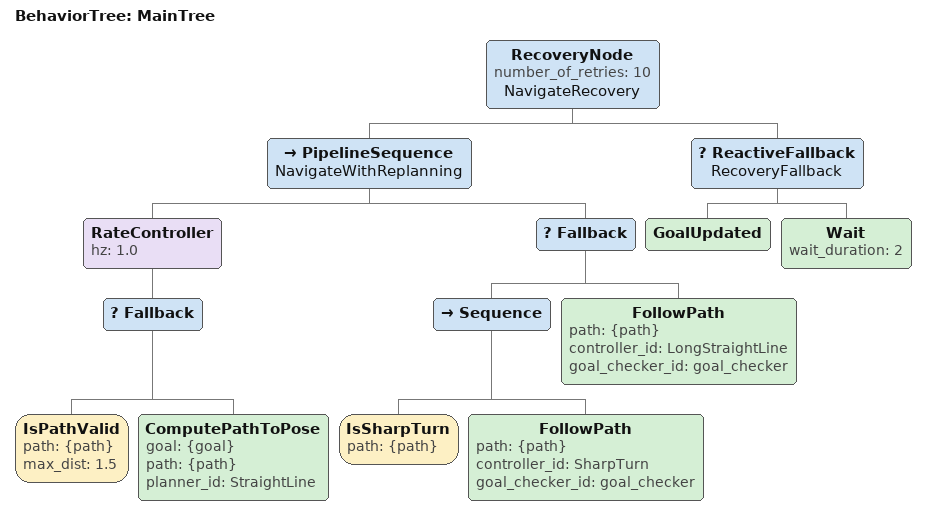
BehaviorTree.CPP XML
<root main_tree_to_execute="MainTree">
  <BehaviorTree ID="MainTree">
    <RecoveryNode number_of_retries="10" name="NavigateRecovery">

      <PipelineSequence name="NavigateWithReplanning">

        <RateController hz="1.0">
          <Fallback>
            <IsPathValid path="{path}" max_dist="1.5"/>
            <ComputePathToPose goal="{goal}" path="{path}" planner_id="StraightLine"/>
          </Fallback>
        </RateController>

        <Fallback>
          <Sequence>
            <IsSharpTurn path="{path}"/>
            <FollowPath path="{path}" controller_id="SharpTurn" goal_checker_id="goal_checker"/> //differentchecker?!?
          </Sequence>
          <FollowPath path="{path}" controller_id="LongStraightLine" goal_checker_id="goal_checker"/>
        </Fallback>

      </PipelineSequence>

      <ReactiveFallback name="RecoveryFallback">
        <GoalUpdated/>
        <Wait wait_duration="2"/>
      </ReactiveFallback>

    </RecoveryNode>
  </BehaviorTree>
</root>
